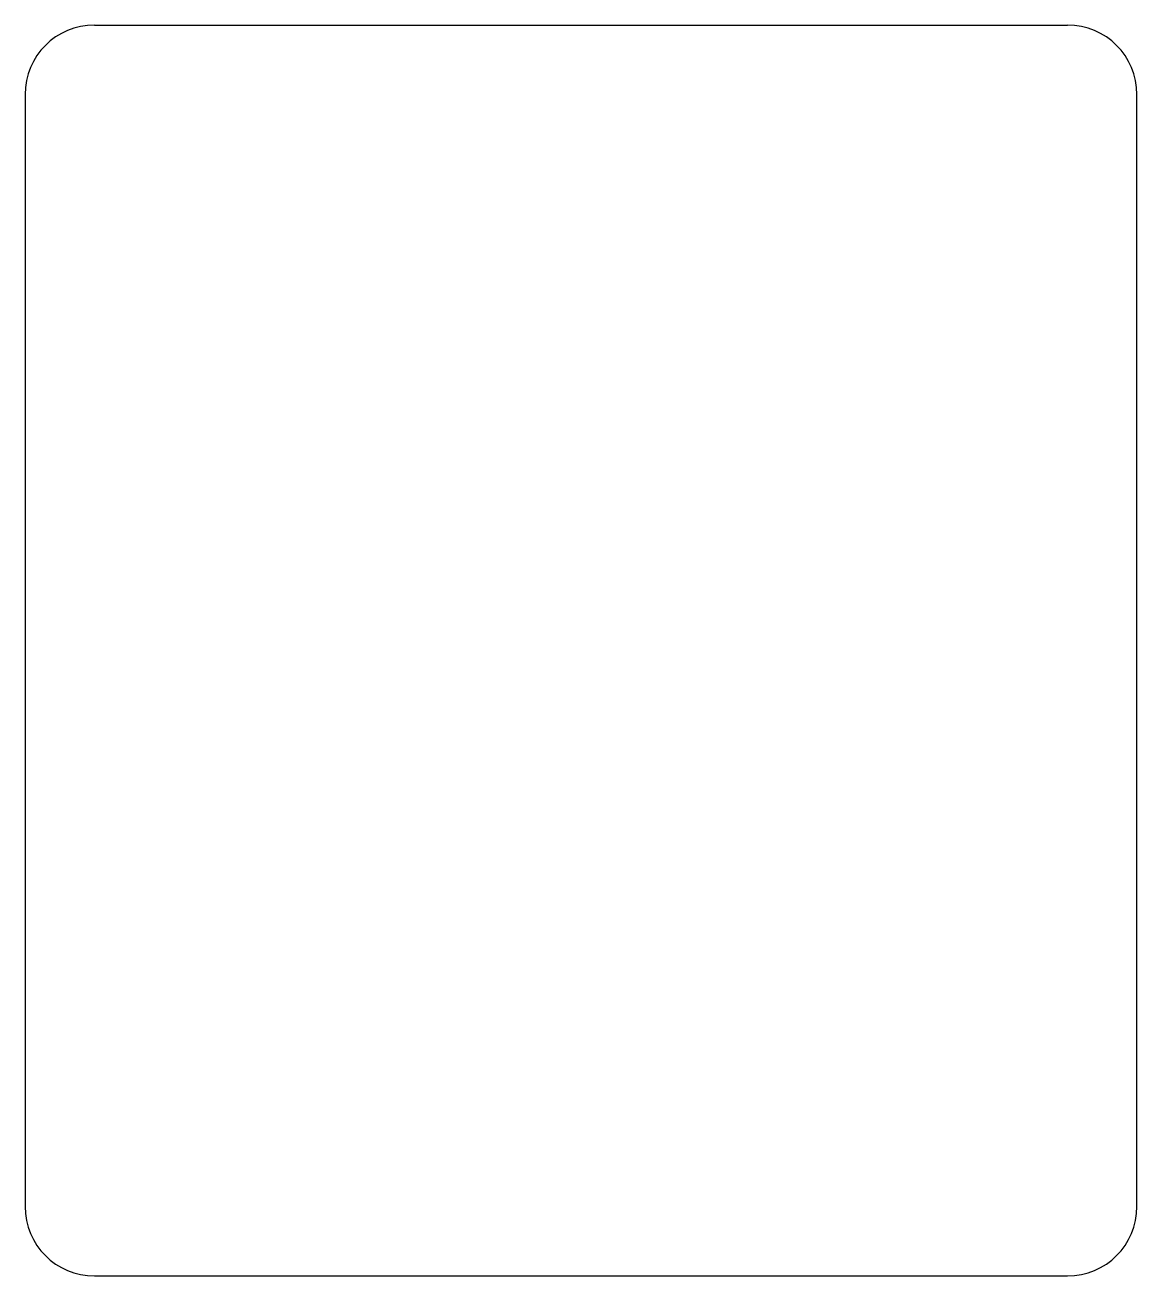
# Model space of a CAD drawing. Header units: inches. Extents: x -1 to 1, y -1.12 to 1.12.
import ezdxf

# ---------------------------------------------------------------- set-up
doc = ezdxf.new("R2010")
doc.units = ezdxf.units.IN
doc.header["$MEASUREMENT"] = 0
doc.linetypes.add('Continuous2', pattern=[0])
doc.layers.add('Unnamed Level 1', color=1, linetype='Continuous')

msp = doc.modelspace()

# ---------------------------------------------------------------- linework, layer by layer
at = {"layer": 'Unnamed Level 1', "color": 3, "linetype": 'Continuous2', "lineweight": -3}
for p, q in [((-0.875, 1.125), (0.875, 1.125)), ((-1, 1), (-1, -1)), ((1, -1), (1, 1)), ((-0.875, -1.125), (0.875, -1.125))]:
    msp.add_line(p, q, dxfattribs=at)
for centre, start, end in [((-0.875, 1), 90, 180), ((0.875, 1), 0, 90), ((-0.875, -1), 180, 270), ((0.875, -1), 270, 360)]:
    msp.add_arc(centre, 0.125, start, end, dxfattribs=at)

doc.saveas('drawing.dxf')
